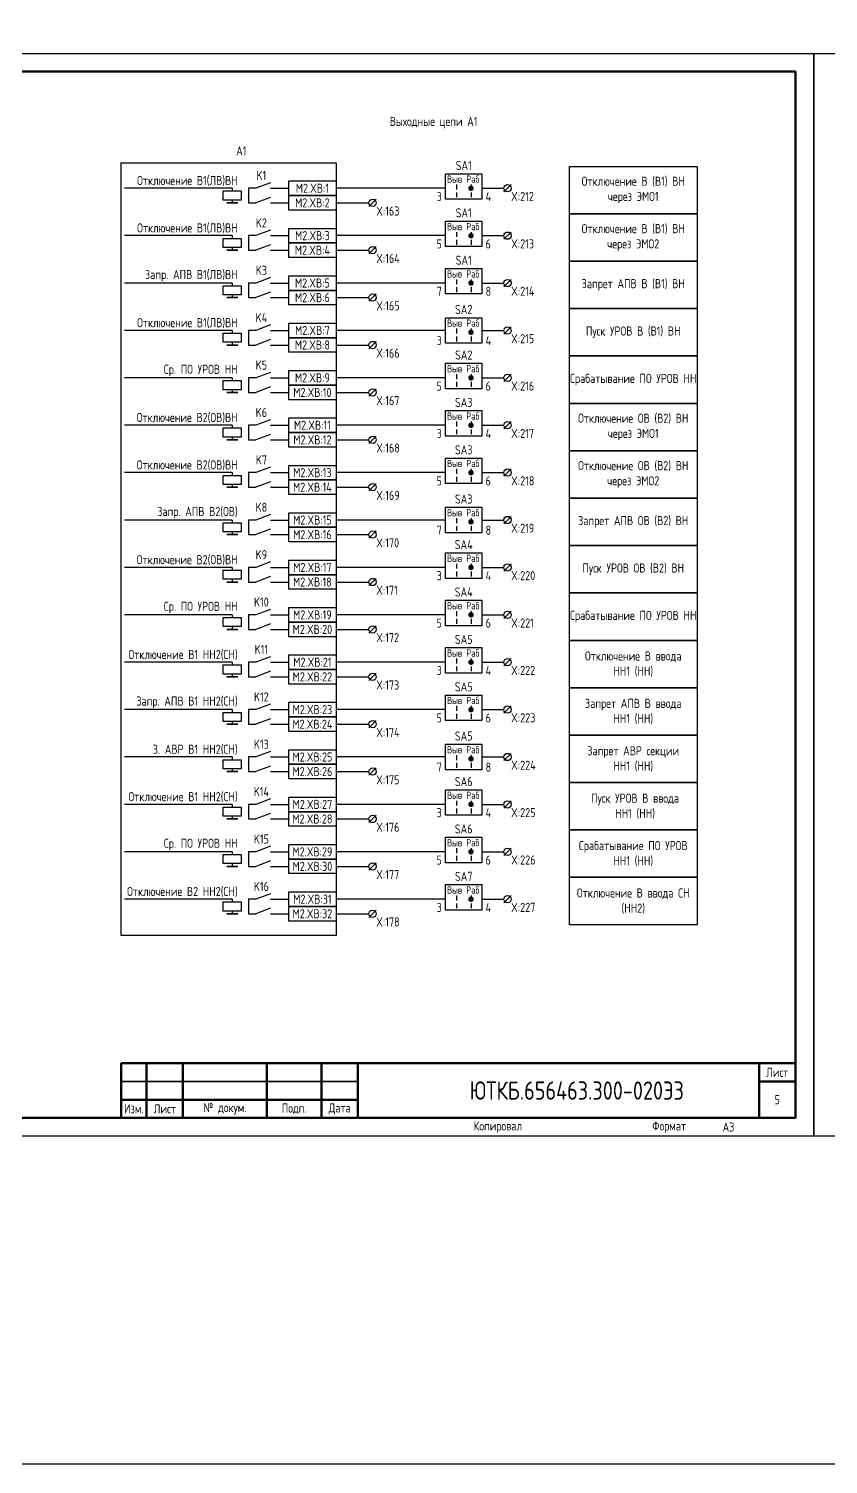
# Model space of a CAD drawing. Header units: millimetres. Extents: x -1117 to 5846, y -90 to 586.
# Drawn here: x 1884.7 to 2104, y -90 to 303.8 of the extents above; entities that cross this region are included whole.
import ezdxf

# ---------------------------------------------------------------- set-up
doc = ezdxf.new("R2010")
doc.units = ezdxf.units.MM
doc.styles.add('Gost_type_A', font='GOST_A.TTF')

# ---------------------------------------------------------------- blocks, each defined once
blk = doc.blocks.new('POINT')
at = {"const_width": 0.75}
blk.add_lwpolyline([(-0.375, 0, 1), (0.375, 0, 1)], format="xyb", close=True, dxfattribs=at)
blk = doc.blocks.new('Переключатель_положение')
for p, q in [((2, 1), (2, -0.34)), ((2, -1.14), (2, -2.49))]:
    blk.add_line(p, q)
blk = doc.blocks.new('Формат_А3')
blk.add_lwpolyline([(-420, 297), (0, 297), (0, 0), (-420, 0)], close=True)
at = {"lineweight": 50}
blk.add_lwpolyline([(-400, 292), (-5, 292), (-5, 5), (-400, 5)], close=True, dxfattribs=at)
blk = doc.blocks.new('Штамп малый нижний')
at = {"lineweight": 50}
for points in [[(-185, 15), (-178, 15), (-178, 5), (-185, 5)], [(-178, 15), (-168, 15), (-168, 5), (-178, 5)], [(-168, 15), (-145, 15), (-145, 5), (-168, 5)], [(-145, 15), (-130, 15), (-130, 5), (-145, 5)], [(-130, 15), (-120, 15), (-120, 5), (-130, 5)], [(-120, 15), (-10, 15), (-10, 0), (-120, 0)], [(-10, 15), (0, 15), (0, 10), (-10, 10)], [(-10, 10), (0, 10), (0, 0), (-10, 0)], [(-185, 5), (-178, 5), (-178, 0), (-185, 0)], [(-178, 5), (-168, 5), (-168, 0), (-178, 0)], [(-168, 5), (-145, 5), (-145, 0), (-168, 0)], [(-145, 5), (-130, 5), (-130, 0), (-145, 0)], [(-130, 5), (-120, 5), (-120, 0), (-130, 0)]]:
    blk.add_lwpolyline(points, close=True, dxfattribs=at)
for points in [[(-185, 15), (-178, 15), (-178, 10), (-185, 10)], [(-178, 15), (-168, 15), (-168, 10), (-178, 10)], [(-168, 15), (-145, 15), (-145, 10), (-168, 10)], [(-145, 15), (-130, 15), (-130, 10), (-145, 10)], [(-130, 15), (-120, 15), (-120, 10), (-130, 10)], [(-185, 10), (-178, 10), (-178, 5), (-185, 5)], [(-178, 10), (-168, 10), (-168, 5), (-178, 5)], [(-168, 10), (-145, 10), (-145, 5), (-168, 5)], [(-145, 10), (-130, 10), (-130, 5), (-145, 5)], [(-130, 10), (-120, 10), (-120, 5), (-130, 5)]]:
    blk.add_lwpolyline(points, close=True)
at = {"char_height": 2.5, "style": 'Gost_type_A'}
for s, insert, width, attachment_point in [('Лист', (-5, 12.5), 10, 5), ('№ докум.', (-156.5, 2.5), 23, 5), ('Подп.', (-137.5, 2.5), 15, 5), ('Дата', (-125, 2.5), 10, 5), ('Изм.', (-181.5, 2.5), 7, 5), ('Лист', (-173, 2.5), 10, 5), ('Копировал', (-75, -2.53), 13.1202, 6), ('Формат', (-30, -2.53), 13.1202, 6)]:
    blk.add_mtext(s, dxfattribs=dict(at, insert=insert, width=width, attachment_point=attachment_point))

msp = doc.modelspace()

# ---------------------------------------------------------------- linework, layer by layer
for p, q in [((1940.5, 260), (1911, 260)), ((1940.5, 260), (1940.5, 259.25)), ((1999, 260), (1969, 260)), ((2017.01, 261), (2015.01, 259)), ((1940.5, 256.75), (1940.5, 256)), ((1969, 256), (1978, 256)), ((1980.01, 257), (1978.01, 255)), ((1940.5, 247), (1911, 247)), ((1940.5, 247), (1940.5, 246.25)), ((1999, 247), (1969, 247)), ((2017.01, 248), (2015.01, 246)), ((1940.5, 243.75), (1940.5, 243)), ((1969, 243), (1978, 243)), ((1980.01, 244), (1978.01, 242)), ((1940.5, 234), (1911, 234)), ((1940.5, 234), (1940.5, 233.25)), ((1999, 234), (1969, 234)), ((2017.01, 235), (2015.01, 233)), ((1940.5, 230.75), (1940.5, 230)), ((1969, 230), (1978, 230)), ((1980.01, 231), (1978.01, 229)), ((1940.5, 221), (1911, 221)), ((1940.5, 221), (1940.5, 220.25)), ((1999, 221), (1969, 221)), ((2017.01, 222), (2015.01, 220)), ((1940.5, 217.75), (1940.5, 217)), ((1969, 217), (1978, 217)), ((1980.01, 218), (1978.01, 216)), ((2017.01, 209), (2015.01, 207)), ((1940.5, 208), (1911, 208)), ((1940.5, 208), (1940.5, 207.25)), ((1999, 208), (1969, 208)), ((1980.01, 205), (1978.01, 203)), ((1940.5, 204.75), (1940.5, 204)), ((1969, 204), (1978, 204)), ((1940.5, 195), (1911, 195)), ((1940.5, 195), (1940.5, 194.25)), ((1999, 195), (1969, 195)), ((2017.01, 196), (2015.01, 194)), ((1940.5, 191.75), (1940.5, 191)), ((1969, 191), (1978, 191)), ((1980.01, 192), (1978.01, 190)), ((1940.5, 182), (1911, 182)), ((1940.5, 182), (1940.5, 181.25)), ((1999, 182), (1969, 182)), ((2017.01, 183), (2015.01, 181)), ((1940.5, 178.75), (1940.5, 178)), ((1969, 178), (1978, 178)), ((1980.01, 179), (1978.01, 177)), ((2017.01, 170), (2015.01, 168)), ((1940.5, 169), (1911, 169)), ((1940.5, 169), (1940.5, 168.25)), ((1940.5, 165.75), (1940.5, 165)), ((1999, 169), (1969, 169)), ((1980.01, 166), (1978.01, 164)), ((1969, 165), (1978, 165)), ((1940.5, 156), (1911, 156)), ((1940.5, 156), (1940.5, 155.25)), ((1999, 156), (1969, 156)), ((2017.01, 157), (2015.01, 155)), ((1940.5, 152.75), (1940.5, 152)), ((1969, 152), (1978, 152)), ((1980.01, 153), (1978.01, 151)), ((1940.5, 143), (1911, 143)), ((1940.5, 143), (1940.5, 142.25)), ((1999, 143), (1969, 143)), ((2017.01, 144), (2015.01, 142)), ((1940.5, 139.75), (1940.5, 139)), ((1969, 139), (1978, 139)), ((1980.01, 140), (1978.01, 138)), ((1940.5, 130), (1911, 130)), ((1940.5, 130), (1940.5, 129.25)), ((1999, 130), (1969, 130)), ((2017.01, 131), (2015.01, 129)), ((1940.5, 126.75), (1940.5, 126)), ((1980.01, 127), (1978.01, 125)), ((1969, 126), (1978, 126)), ((1940.5, 117), (1911, 117)), ((1940.5, 117), (1940.5, 116.25)), ((1999, 117), (1969, 117)), ((2017.01, 118), (2015.01, 116)), ((1940.5, 113.75), (1940.5, 113)), ((1969, 113), (1978, 113)), ((1980.01, 114), (1978.01, 112)), ((1940.5, 104), (1911, 104)), ((1940.5, 104), (1940.5, 103.25)), ((1999, 104), (1969, 104)), ((2017.01, 105), (2015.01, 103)), ((1940.5, 100.75), (1940.5, 100)), ((1969, 100), (1978, 100)), ((1980.01, 101), (1978.01, 99)), ((1940.5, 91), (1911, 91)), ((1940.5, 91), (1940.5, 90.25)), ((1999, 91), (1969, 91)), ((2017.01, 92), (2015.01, 90)), ((1940.5, 87.75), (1940.5, 87)), ((1969, 87), (1978, 87)), ((1980.01, 88), (1978.01, 86)), ((2017.01, 79), (2015.01, 77)), ((1940.5, 78), (1911, 78)), ((1940.5, 78), (1940.5, 77.25)), ((1999, 78), (1969, 78)), ((1980.01, 75), (1978.01, 73)), ((1940.5, 74.75), (1940.5, 74)), ((1969, 74), (1978, 74)), ((1940.5, 65), (1911, 65)), ((1940.5, 65), (1940.5, 64.25)), ((1999, 65), (1969, 65)), ((2017, 66), (2015, 64)), ((1940.5, 61.75), (1940.5, 61)), ((1969, 61), (1978, 61)), ((1980, 62), (1978, 60))]:
    msp.add_line(p, q)
at = {"ltscale": 1.08}
for p, q in [((1947, 260), (1945, 260)), ((1945, 260), (1945, 256)), ((1951, 260), (1956, 260)), ((1945, 256), (1947, 256)), ((1951, 256), (1956, 256)), ((1947, 247), (1945, 247)), ((1945, 247), (1945, 243)), ((1951, 247), (1956, 247)), ((1945, 243), (1947, 243)), ((1951, 243), (1956, 243)), ((1947, 234), (1945, 234)), ((1945, 234), (1945, 230)), ((1951, 234), (1956, 234)), ((1945, 230), (1947, 230)), ((1951, 230), (1956, 230)), ((1947, 221), (1945, 221)), ((1945, 221), (1945, 217)), ((1951, 221), (1956, 221)), ((1945, 217), (1947, 217)), ((1951, 217), (1956, 217)), ((1947, 208), (1945, 208)), ((1945, 208), (1945, 204)), ((1951, 208), (1956, 208)), ((1945, 204), (1947, 204)), ((1951, 204), (1956, 204)), ((1947, 195), (1945, 195)), ((1945, 195), (1945, 191)), ((1951, 195), (1956, 195)), ((1945, 191), (1947, 191)), ((1951, 191), (1956, 191)), ((1947, 182), (1945, 182)), ((1945, 182), (1945, 178)), ((1951, 182), (1956, 182)), ((1945, 178), (1947, 178)), ((1951, 178), (1956, 178)), ((1947, 169), (1945, 169)), ((1945, 169), (1945, 165)), ((1951, 169), (1956, 169)), ((1945, 165), (1947, 165)), ((1951, 165), (1956, 165)), ((1947, 156), (1945, 156)), ((1945, 156), (1945, 152)), ((1951, 156), (1956, 156)), ((1945, 152), (1947, 152)), ((1951, 152), (1956, 152)), ((1947, 143), (1945, 143)), ((1945, 143), (1945, 139)), ((1951, 143), (1956, 143)), ((1945, 139), (1947, 139)), ((1951, 139), (1956, 139)), ((1947, 130), (1945, 130)), ((1945, 130), (1945, 126)), ((1951, 130), (1956, 130)), ((1945, 126), (1947, 126)), ((1951, 126), (1956, 126)), ((1947, 117), (1945, 117)), ((1945, 117), (1945, 113)), ((1951, 117), (1956, 117)), ((1945, 113), (1947, 113)), ((1951, 113), (1956, 113)), ((1947, 104), (1945, 104)), ((1945, 104), (1945, 100)), ((1951, 104), (1956, 104)), ((1945, 100), (1947, 100)), ((1951, 100), (1956, 100)), ((1947, 91), (1945, 91)), ((1945, 91), (1945, 87)), ((1951, 91), (1956, 91)), ((1945, 87), (1947, 87)), ((1951, 87), (1956, 87)), ((1947, 78), (1945, 78)), ((1945, 78), (1945, 74)), ((1951, 78), (1956, 78)), ((1945, 74), (1947, 74)), ((1951, 74), (1956, 74)), ((1947, 65), (1945, 65)), ((1945, 65), (1945, 61)), ((1951, 65), (1956, 65)), ((1945, 61), (1947, 61)), ((1951, 61), (1956, 61))]:
    msp.add_line(p, q, dxfattribs=at)
at = {"ltscale": 4.32}
for p, q in [((1951, 261.5), (1947, 260)), ((1951, 257.5), (1947, 256)), ((1951, 248.5), (1947, 247)), ((1951, 244.5), (1947, 243)), ((1951, 235.5), (1947, 234)), ((1951, 231.5), (1947, 230)), ((1951, 222.5), (1947, 221)), ((1951, 218.5), (1947, 217)), ((1951, 209.5), (1947, 208)), ((1951, 205.5), (1947, 204)), ((1951, 196.5), (1947, 195)), ((1951, 192.5), (1947, 191)), ((1951, 183.5), (1947, 182)), ((1951, 179.5), (1947, 178)), ((1951, 170.5), (1947, 169)), ((1951, 166.5), (1947, 165)), ((1951, 157.5), (1947, 156)), ((1951, 153.5), (1947, 152)), ((1951, 144.5), (1947, 143)), ((1951, 140.5), (1947, 139)), ((1951, 131.5), (1947, 130)), ((1951, 127.5), (1947, 126)), ((1951, 118.5), (1947, 117)), ((1951, 114.5), (1947, 113)), ((1951, 105.5), (1947, 104)), ((1951, 101.5), (1947, 100)), ((1951, 92.5), (1947, 91)), ((1951, 88.5), (1947, 87)), ((1951, 79.5), (1947, 78)), ((1951, 75.5), (1947, 74)), ((1951, 66.5), (1947, 65)), ((1951, 62.5), (1947, 61))]:
    msp.add_line(p, q, dxfattribs=at)
at = {"ltscale": 4}
for p, q in [((2009, 260), (2015.01, 260)), ((2009, 247), (2015.01, 247)), ((2009, 234), (2015.01, 234)), ((2009, 221), (2015.01, 221)), ((2009, 208), (2015.01, 208)), ((2009, 195), (2015.01, 195)), ((2009, 182), (2015.01, 182)), ((2009, 169), (2015.01, 169)), ((2009, 156), (2015.01, 156)), ((2009, 143), (2015.01, 143)), ((2009, 130), (2015.01, 130)), ((2009, 117), (2015.01, 117)), ((2009, 104), (2015.01, 104)), ((2009, 91), (2015.01, 91)), ((2009, 78), (2015.01, 78)), ((2009, 65), (2015, 65))]:
    msp.add_line(p, q, dxfattribs=at)
for points in [[(-1117.42, 586), (5845.64, 586), (5845.64, -90), (-1117.42, -90)], [(1910, 267), (1969, 267), (1969, 55), (1910, 55)], [(1999, 264), (2009, 264), (2009, 257), (1999, 257)], [(2033, 266), (2068, 266), (2068, 253), (2033, 253)], [(1956, 262), (1969, 262), (1969, 258), (1956, 258)], [(1943, 259.25), (1943, 256.75), (1938, 256.75), (1938, 259.25)], [(1942, 256), (1939, 256)], [(1956, 258), (1969, 258), (1969, 254), (1956, 254)], [(2033, 253), (2068, 253), (2068, 240), (2033, 240)], [(1956, 249), (1969, 249), (1969, 245), (1956, 245)], [(1999, 251), (2009, 251), (2009, 244), (1999, 244)], [(1943, 246.25), (1943, 243.75), (1938, 243.75), (1938, 246.25)], [(1956, 245), (1969, 245), (1969, 241), (1956, 241)], [(1942, 243), (1939, 243)], [(1999, 238), (2009, 238), (2009, 231), (1999, 231)], [(2033, 240), (2068, 240), (2068, 227), (2033, 227)], [(1943, 233.25), (1943, 230.75), (1938, 230.75), (1938, 233.25)], [(1956, 236), (1969, 236), (1969, 232), (1956, 232)], [(1942, 230), (1939, 230)], [(1956, 232), (1969, 232), (1969, 228), (1956, 228)], [(1999, 224.5), (2009, 224.5), (2009, 217.5), (1999, 217.5)], [(2033, 227), (2068, 227), (2068, 214), (2033, 214)], [(1956, 223), (1969, 223), (1969, 219), (1956, 219)], [(1943, 220.25), (1943, 217.75), (1938, 217.75), (1938, 220.25)], [(1942, 217), (1939, 217)], [(1956, 219), (1969, 219), (1969, 215), (1956, 215)], [(2033, 214), (2068, 214), (2068, 201), (2033, 201)], [(1956, 210), (1969, 210), (1969, 206), (1956, 206)], [(1999, 212), (2009, 212), (2009, 205), (1999, 205)], [(1943, 207.25), (1943, 204.75), (1938, 204.75), (1938, 207.25)], [(1956, 206), (1969, 206), (1969, 202), (1956, 202)], [(1942, 204), (1939, 204)], [(2033, 201), (2068, 201), (2068, 188), (2033, 188)], [(1956, 197), (1969, 197), (1969, 193), (1956, 193)], [(1999, 199), (2009, 199), (2009, 192), (1999, 192)], [(1943, 194.25), (1943, 191.75), (1938, 191.75), (1938, 194.25)], [(1956, 193), (1969, 193), (1969, 189), (1956, 189)], [(1942, 191), (1939, 191)], [(1999, 186), (2009, 186), (2009, 179), (1999, 179)], [(2033, 188), (2068, 188), (2068, 175), (2033, 175)], [(1943, 181.25), (1943, 178.75), (1938, 178.75), (1938, 181.25)], [(1956, 184), (1969, 184), (1969, 180), (1956, 180)], [(1942, 178), (1939, 178)], [(1956, 180), (1969, 180), (1969, 176), (1956, 176)], [(2033, 175), (2068, 175), (2068, 162), (2033, 162)], [(1956, 171), (1969, 171), (1969, 167), (1956, 167)], [(1999, 172.5), (2009, 172.5), (2009, 165.5), (1999, 165.5)], [(1943, 168.25), (1943, 165.75), (1938, 165.75), (1938, 168.25)], [(1956, 167), (1969, 167), (1969, 163), (1956, 163)], [(1942, 165), (1939, 165)], [(2033, 162), (2068, 162), (2068, 149), (2033, 149)], [(1956, 158), (1969, 158), (1969, 154), (1956, 154)], [(1999, 160), (2009, 160), (2009, 153), (1999, 153)], [(1943, 155.25), (1943, 152.75), (1938, 152.75), (1938, 155.25)], [(1956, 154), (1969, 154), (1969, 150), (1956, 150)], [(1942, 152), (1939, 152)], [(1999, 147), (2009, 147), (2009, 140), (1999, 140)], [(2033, 149), (2068, 149), (2068, 136), (2033, 136)], [(1943, 142.25), (1943, 139.75), (1938, 139.75), (1938, 142.25)], [(1956, 145), (1969, 145), (1969, 141), (1956, 141)], [(1942, 139), (1939, 139)], [(1956, 141), (1969, 141), (1969, 137), (1956, 137)], [(1999, 134), (2009, 134), (2009, 127), (1999, 127)], [(2033, 136), (2068, 136), (2068, 123), (2033, 123)], [(1956, 132), (1969, 132), (1969, 128), (1956, 128)], [(1943, 129.25), (1943, 126.75), (1938, 126.75), (1938, 129.25)], [(1956, 128), (1969, 128), (1969, 124), (1956, 124)], [(1942, 126), (1939, 126)], [(2033, 123), (2068, 123), (2068, 110), (2033, 110)], [(1956, 119), (1969, 119), (1969, 115), (1956, 115)], [(1999, 121), (2009, 121), (2009, 114), (1999, 114)], [(1943, 116.25), (1943, 113.75), (1938, 113.75), (1938, 116.25)], [(1956, 115), (1969, 115), (1969, 111), (1956, 111)], [(1942, 113), (1939, 113)], [(1999, 107.5), (2009, 107.5), (2009, 100.5), (1999, 100.5)], [(2033, 110), (2068, 110), (2068, 97), (2033, 97)], [(1943, 103.25), (1943, 100.75), (1938, 100.75), (1938, 103.25)], [(1956, 106), (1969, 106), (1969, 102), (1956, 102)], [(1942, 100), (1939, 100)], [(1956, 102), (1969, 102), (1969, 98), (1956, 98)], [(1999, 95), (2009, 95), (2009, 88), (1999, 88)], [(2033, 97), (2068, 97), (2068, 84), (2033, 84)], [(1956, 93), (1969, 93), (1969, 89), (1956, 89)], [(1943, 90.25), (1943, 87.75), (1938, 87.75), (1938, 90.25)], [(1942, 87), (1939, 87)], [(1956, 89), (1969, 89), (1969, 85), (1956, 85)], [(2033, 84), (2068, 84), (2068, 71), (2033, 71)], [(1956, 80), (1969, 80), (1969, 76), (1956, 76)], [(1999, 82), (2009, 82), (2009, 75), (1999, 75)], [(1943, 77.25), (1943, 74.75), (1938, 74.75), (1938, 77.25)], [(1956, 76), (1969, 76), (1969, 72), (1956, 72)], [(1942, 74), (1939, 74)], [(2033, 71), (2068, 71), (2068, 58), (2033, 58)], [(1956, 67), (1969, 67), (1969, 63), (1956, 63)], [(1999, 69), (2009, 69), (2009, 62), (1999, 62)], [(1943, 64.25), (1943, 61.75), (1938, 61.75), (1938, 64.25)], [(1942, 61), (1939, 61)], [(1956, 63), (1969, 63), (1969, 59), (1956, 59)]]:
    msp.add_lwpolyline(points, close=True)
for centre in [(2016.01, 260), (1979.01, 256), (2016.01, 247), (1979.01, 243), (2016.01, 234), (1979.01, 230), (2016.01, 221), (1979.01, 217), (2016.01, 208), (1979.01, 204), (2016.01, 195), (1979.01, 191), (2016.01, 182), (1979.01, 178), (2016.01, 169), (1979.01, 165), (2016.01, 156), (1979.01, 152), (2016.01, 143), (1979.01, 139), (2016.01, 130), (1979.01, 126), (2016.01, 117), (1979.01, 113), (2016.01, 104), (1979.01, 100), (2016.01, 91), (1979.01, 87), (2016.01, 78), (1979.01, 74), (2016, 65), (1979, 61)]:
    msp.add_circle(centre, 1)

# ---------------------------------------------------------------- block references
at = {"color": 1}
for name, p in [('Формат_А3', (2100, 0)), ('Формат_А3', (2520, 0)), ('Штамп малый нижний', (2095, 5))]:
    msp.add_blockref(name, p, dxfattribs=at)
for name, p in [('Переключатель_положение', (2000, 260)), ('POINT', (2006, 260)), ('Переключатель_положение', (2004, 260)), ('Переключатель_положение', (2000, 247)), ('POINT', (2006, 247)), ('Переключатель_положение', (2004, 247)), ('Переключатель_положение', (2000, 234)), ('POINT', (2006, 234)), ('Переключатель_положение', (2004, 234)), ('Переключатель_положение', (2000, 220.5)), ('POINT', (2006, 220.5)), ('Переключатель_положение', (2004, 220.5)), ('Переключатель_положение', (2000, 208)), ('POINT', (2006, 208)), ('Переключатель_положение', (2004, 208)), ('Переключатель_положение', (2000, 195)), ('POINT', (2006, 195)), ('Переключатель_положение', (2004, 195)), ('Переключатель_положение', (2000, 182)), ('POINT', (2006, 182)), ('Переключатель_положение', (2004, 182)), ('Переключатель_положение', (2000, 168.5)), ('Переключатель_положение', (2004, 168.5)), ('POINT', (2006, 168.5)), ('Переключатель_положение', (2000, 156)), ('POINT', (2006, 156)), ('Переключатель_положение', (2004, 156)), ('Переключатель_положение', (2000, 143)), ('POINT', (2006, 143)), ('Переключатель_положение', (2004, 143)), ('Переключатель_положение', (2000, 130)), ('POINT', (2006, 130)), ('Переключатель_положение', (2004, 130)), ('Переключатель_положение', (2000, 117)), ('POINT', (2006, 117)), ('Переключатель_положение', (2004, 117)), ('Переключатель_положение', (2000, 103.5)), ('POINT', (2006, 103.5)), ('Переключатель_положение', (2004, 103.5)), ('Переключатель_положение', (2000, 91)), ('POINT', (2006, 91)), ('Переключатель_положение', (2004, 91)), ('Переключатель_положение', (2000, 78)), ('Переключатель_положение', (2004, 78)), ('POINT', (2006, 78)), ('Переключатель_положение', (2000, 65)), ('POINT', (2006, 65)), ('Переключатель_положение', (2004, 65))]:
    msp.add_blockref(name, p)

# ---------------------------------------------------------------- texts
at = {"char_height": 2.5, "line_spacing_factor": 0.9, "style": 'Gost_type_A'}
for s, insert, width, attachment_point in [('Выходные цепи А1', (1995.75, 278), 197.5, 5), ('A1', (1943, 269), 66, 8), ('X:212', (2017.01, 259), 8, 1), ('X:163', (1980.01, 255), 8, 1), ('X:213', (2017.01, 246), 8, 1), ('X:164', (1980.01, 242), 8, 1), ('X:214', (2017.01, 233), 8, 1), ('X:165', (1980.01, 229), 8, 1), ('X:215', (2017.01, 220), 8, 1), ('X:166', (1980.01, 216), 8, 1), ('X:216', (2017.01, 207), 8, 1), ('X:167', (1980.01, 203), 8, 1), ('X:217', (2017.01, 194), 8, 1), ('X:168', (1980.01, 190), 8, 1), ('X:218', (2017.01, 181), 8, 1), ('X:169', (1980.01, 177), 8, 1), ('X:219', (2017.01, 168), 8, 1), ('X:170', (1980.01, 164), 8, 1), ('X:220', (2017.01, 155), 8, 1), ('X:171', (1980.01, 151), 8, 1), ('X:221', (2017.01, 142), 8, 1), ('X:172', (1980.01, 138), 8, 1), ('X:222', (2017.01, 129), 8, 1), ('X:173', (1980.01, 125), 8, 1), ('X:223', (2017.01, 116), 8, 1), ('X:174', (1980.01, 112), 8, 1), ('X:224', (2017.01, 103), 8, 1), ('X:175', (1980.01, 99), 8, 1), ('X:225', (2017.01, 90), 8, 1), ('X:176', (1980.01, 86), 8, 1), ('X:226', (2017.01, 77), 8, 1), ('X:177', (1980.01, 73), 8, 1), ('X:227', (2017, 64), 8, 1), ('X:178', (1980, 60), 8, 1)]:
    msp.add_mtext(s, dxfattribs=dict(at, insert=insert, width=width, attachment_point=attachment_point))
at = {"style": 'Gost_type_A'}
for s, insert, char_height, width, attachment_point in [('K1', (1948.5, 263.5), 2.5, 5, 5), ('SA1', (2004, 265), 2.5, 10, 8), ('Отключение В1(ЛВ)ВН', (1942, 262), 2.5, 31.0015, 6), ('M2.XВ:1', (1962.5, 260), 2.5, 13, 5), ('Выв', (2001.5, 262.5), 2, 5, 5), ('Раб', (2006.5, 262.5), 2, 5, 5), ('Отключение В (В1) ВН\\Pчерез ЭМО1', (2050.5, 259.5), 2.5, 34.9988, 5), ('M2.XВ:2', (1962.5, 256), 2.5, 13, 5), ('3', (1998, 258.98), 2.5, 5, 3), ('4', (2010, 258.98), 2.5, 5, 1), ('SA1', (2004, 252), 2.5, 10, 8), ('Отключение В1(ЛВ)ВН', (1942, 249), 2.5, 31.0015, 6), ('K2', (1948.5, 250.5), 2.5, 5, 5), ('M2.XВ:3', (1962.5, 247), 2.5, 13, 5), ('Выв', (2001.5, 249.5), 2, 5, 5), ('Раб', (2006.5, 249.5), 2, 5, 5), ('Отключение В (В1) ВН\\Pчерез ЭМО2', (2050.5, 246.5), 2.5, 34.9988, 5), ('M2.XВ:4', (1962.5, 243), 2.5, 13, 5), ('5', (1998, 245.98), 2.5, 5, 3), ('6', (2010, 245.98), 2.5, 5, 1), ('SA1', (2004, 239), 2.5, 10, 8), ('Запр. АПВ В1(ЛВ)ВН', (1942, 236), 2.5, 31.0015, 6), ('K3', (1948.5, 237.5), 2.5, 5, 5), ('Выв', (2001.5, 236.5), 2, 5, 5), ('Раб', (2006.5, 236.5), 2, 5, 5), ('M2.XВ:5', (1962.5, 234), 2.5, 13, 5), ('7', (1998, 232.98), 2.5, 5, 3), ('8', (2010, 232.98), 2.5, 5, 1), ('Запрет АПВ В (В1) ВН', (2050.5, 233.5), 2.5, 34.9988, 5), ('M2.XВ:6', (1962.5, 230), 2.5, 13, 5), ('    Отключение В1(ЛВ)ВН', (1942, 223), 2.5, 31.0015, 6), ('K4', (1948.5, 224.5), 2.5, 5, 5), ('SA2', (2004, 225.5), 2.5, 10, 8), ('M2.XВ:7', (1962.5, 221), 2.5, 13, 5), ('Выв', (2001.5, 223), 2, 5, 5), ('Раб', (2006.5, 223), 2, 5, 5), ('Пуск УРОВ В (В1) ВН', (2050.5, 220.5), 2.5, 34.9988, 5), ('M2.XВ:8', (1962.5, 217), 2.5, 13, 5), ('3', (1998, 219.48), 2.5, 5, 3), ('4', (2010, 219.48), 2.5, 5, 1), ('K5', (1948.5, 211.5), 2.5, 5, 5), ('SA2', (2004, 213), 2.5, 10, 8), ('  Ср. ПО УРОВ НН', (1942, 210), 2.5, 31.0015, 6), ('M2.XВ:9', (1962.5, 208), 2.5, 13, 5), ('Выв', (2001.5, 210.5), 2, 5, 5), ('Раб', (2006.5, 210.5), 2, 5, 5), ('\\pxsm1;{\\C0;Срабатывание ПО УРОВ НН}', (2050.5, 207.5), 2.5, 34.9988, 5), ('M2.XВ:10', (1962.5, 204), 2.5, 13, 5), ('5', (1998, 206.98), 2.5, 5, 3), ('6', (2010, 206.98), 2.5, 5, 1), ('SA3', (2004, 200), 2.5, 10, 8), ('Отключение В2(ОВ)ВН    ', (1942, 197), 2.5, 31.0015, 6), ('K6', (1948.5, 198.5), 2.5, 5, 5), ('Выв', (2001.5, 197.5), 2, 5, 5), ('Раб', (2006.5, 197.5), 2, 5, 5), ('Отключение ОВ (В2) ВН\\Pчерез ЭМО1', (2050.5, 194.5), 2.5, 34.9988, 5), ('M2.XВ:11', (1962.5, 195), 2.5, 13, 5), ('3', (1998, 193.98), 2.5, 5, 3), ('4', (2010, 193.98), 2.5, 5, 1), ('M2.XВ:12', (1962.5, 191), 2.5, 13, 5), ('SA3', (2004, 187), 2.5, 10, 8), ('Отключение В2(ОВ)ВН', (1942, 184), 2.5, 31.0015, 6), ('K7', (1948.5, 185.5), 2.5, 5, 5), ('Выв', (2001.5, 184.5), 2, 5, 5), ('Раб', (2006.5, 184.5), 2, 5, 5), ('Отключение ОВ (В2) ВН\\Pчерез ЭМО2', (2050.5, 181.5), 2.5, 34.9988, 5), ('M2.XВ:13', (1962.5, 182), 2.5, 13, 5), ('M2.XВ:14', (1962.5, 178), 2.5, 13, 5), ('5', (1998, 180.98), 2.5, 5, 3), ('6', (2010, 180.98), 2.5, 5, 1), ('K8', (1948.5, 172.5), 2.5, 5, 5), ('SA3', (2004, 173.5), 2.5, 10, 8), ('Запр. АПВ В2(ОВ)', (1942, 171), 2.5, 31.0015, 6), ('M2.XВ:15', (1962.5, 169), 2.5, 13, 5), ('Выв', (2001.5, 171), 2, 5, 5), ('Раб', (2006.5, 171), 2, 5, 5), ('Запрет АПВ ОВ (В2) ВН', (2050.5, 168.5), 2.5, 34.9988, 5), ('M2.XВ:16', (1962.5, 165), 2.5, 13, 5), ('7', (1998, 167.48), 2.5, 5, 3), ('8', (2010, 167.48), 2.5, 5, 1), ('SA4', (2004, 161), 2.5, 10, 8), (' Отключение В2(ОВ)ВН', (1942, 158), 2.5, 31.0015, 6), ('K9', (1948.5, 159.5), 2.5, 5, 5), ('Выв', (2001.5, 158.5), 2, 5, 5), ('Раб', (2006.5, 158.5), 2, 5, 5), ('M2.XВ:17', (1962.5, 156), 2.5, 13, 5), ('3', (1998, 154.98), 2.5, 5, 3), ('4', (2010, 154.98), 2.5, 5, 1), ('Пуск УРОВ ОВ (В2) ВН', (2050.5, 155.5), 2.5, 34.9988, 5), ('M2.XВ:18', (1962.5, 152), 2.5, 13, 5), ('SA4', (2004, 148), 2.5, 10, 8), (' Ср. ПО УРОВ НН', (1942, 145), 2.5, 31.0015, 6), ('K10', (1948.5, 146.5), 2.5, 5, 5), ('Выв', (2001.5, 145.5), 2, 5, 5), ('Раб', (2006.5, 145.5), 2, 5, 5), ('M2.XВ:19', (1962.5, 143), 2.5, 13, 5), ('5', (1998, 141.98), 2.5, 5, 3), ('6', (2010, 141.98), 2.5, 5, 1), ('\\pxsm1;{\\C0;Срабатывание ПО УРОВ НН}', (2050.5, 142.5), 2.5, 34.9988, 5), ('M2.XВ:20', (1962.5, 139), 2.5, 13, 5), ('K11', (1948.5, 133.5), 2.5, 5, 5), ('SA5', (2004, 135), 2.5, 10, 8), ('Отключение В1 НН2(СН)', (1942, 132), 2.5, 31.0015, 6), ('M2.XВ:21', (1962.5, 130), 2.5, 13, 5), ('Выв', (2001.5, 132.5), 2, 5, 5), ('Раб', (2006.5, 132.5), 2, 5, 5), ('Отключение В ввода \\PНН1 (НН)', (2050.5, 129.5), 2.5, 34.9988, 5), ('M2.XВ:22', (1962.5, 126), 2.5, 13, 5), ('3', (1998, 128.98), 2.5, 5, 3), ('4', (2010, 128.98), 2.5, 5, 1), ('SA5', (2004, 122), 2.5, 10, 8), (' Запр. АПВ В1 НН2(СН)', (1942, 119), 2.5, 31.0015, 6), ('K12', (1948.5, 120.5), 2.5, 5, 5), ('M2.XВ:23', (1962.5, 117), 2.5, 13, 5), ('Выв', (2001.5, 119.5), 2, 5, 5), ('Раб', (2006.5, 119.5), 2, 5, 5), ('{\\C0;Запрет АПВ }В ввода \\PНН1 (НН)', (2050.5, 116.5), 2.5, 34.9988, 5), ('M2.XВ:24', (1962.5, 113), 2.5, 13, 5), ('5', (1998, 115.98), 2.5, 5, 3), ('6', (2010, 115.98), 2.5, 5, 1), ('SA5', (2004, 108.5), 2.5, 10, 8), (' З. АВР В1 НН2(СН)', (1942, 106), 2.5, 31.0015, 6), ('K13', (1948.5, 107.5), 2.5, 5, 5), ('Выв', (2001.5, 106), 2, 5, 5), ('Раб', (2006.5, 106), 2, 5, 5), ('{\\C0;Запрет АВР }секции \\PНН1 (НН)', (2050.5, 103.5), 2.5, 34.9988, 5), ('M2.XВ:25', (1962.5, 104), 2.5, 13, 5), ('7', (1998, 102.48), 2.5, 5, 3), ('8', (2010, 102.48), 2.5, 5, 1), ('M2.XВ:26', (1962.5, 100), 2.5, 13, 5), ('SA6', (2004, 96), 2.5, 10, 8), ('Отключение В1 НН2(СН)', (1942, 93), 2.5, 31.0015, 6), ('K14', (1948.5, 94.5), 2.5, 5, 5), ('Раб', (2006.5, 93.5), 2, 5, 5), ('M2.XВ:27', (1962.5, 91), 2.5, 13, 5), ('Выв', (2001.5, 93.5), 2, 5, 5), ('{\\C0;Пуск УРОВ }В ввода \\PНН1 (НН)', (2051, 90.5), 2.5, 35.9988, 5), ('M2.XВ:28', (1962.5, 87), 2.5, 13, 5), ('3', (1998, 89.98), 2.5, 5, 3), ('4', (2010, 89.98), 2.5, 5, 1), ('K15', (1948.5, 81.5), 2.5, 5, 5), ('SA6', (2004, 83), 2.5, 10, 8), ('Ср. ПО УРОВ НН', (1942, 80), 2.5, 31.0015, 6), ('M2.XВ:29', (1962.5, 78), 2.5, 13, 5), ('Выв', (2001.5, 80.5), 2, 5, 5), ('Раб', (2006.5, 80.5), 2, 5, 5), ('\\pxsm1;{\\C0;Срабатывание ПО УРОВ \\PНН1 (НН)}', (2050.5, 77.5), 2.5, 34.9988, 5), ('M2.XВ:30', (1962.5, 74), 2.5, 13, 5), ('5', (1998, 76.98), 2.5, 5, 3), ('6', (2010, 76.98), 2.5, 5, 1), ('SA7', (2004, 70), 2.5, 10, 8), ('   Отключение В2 НН2(СН)', (1942, 67), 2.5, 34.1671, 6), ('K16', (1948.5, 68.5), 2.5, 5, 5), ('Выв', (2001.5, 67.5), 2, 5, 5), ('Раб', (2006.5, 67.5), 2, 5, 5), ('Отключение В ввода СН (НН2)', (2050.5, 64.5), 2.5, 34.9988, 5), ('M2.XВ:31', (1962.5, 65), 2.5, 13, 5), ('3', (1998, 63.98), 2.5, 5, 3), ('4', (2010, 63.98), 2.5, 5, 1), ('M2.XВ:32', (1962.5, 61), 2.5, 13, 5), ('ЮТКБ.656463.300-020Э3', (2035, 12.5), 5, 120, 5), ('5', (2090, 10), 2.5, 10, 5), ('A3', (2075, 2.5), 2.5, 20, 4)]:
    msp.add_mtext(s, dxfattribs=dict(at, insert=insert, char_height=char_height, width=width, attachment_point=attachment_point))

doc.saveas('drawing.dxf')
